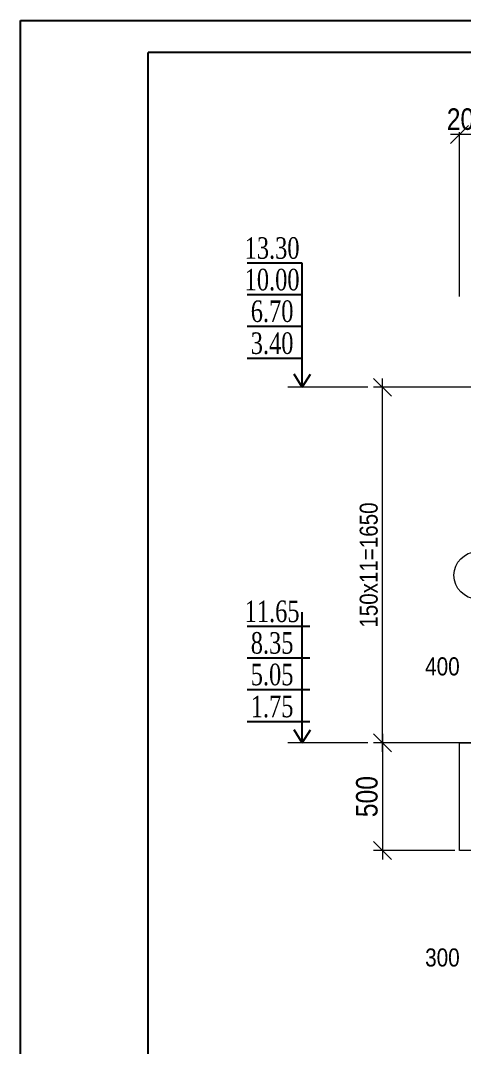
# Model space of a CAD drawing. Header units: millimetres. Extents: x -149347 to 251215, y -2929184 to -2541447.
# Drawn here: x 154722 to 160894, y -2624302 to -2610014 of the extents above; entities that cross this region are included whole.
import ezdxf

# ---------------------------------------------------------------- set-up
doc = ezdxf.new("R2010")
doc.units = ezdxf.units.MM
doc.layers.add('ИЧ  РАЗМЕР  0.09', color=143, linetype='Continuous', lineweight=9)
doc.styles.add('400', font='times.ttf', dxfattribs={"width": 0.75, "height": 300})
doc.styles.add('style1', font='A3TI(LA).TTF', dxfattribs={"height": 400})
doc.styles.add('style6', font='ARIALN.TTF', dxfattribs={"height": 300})
doc.dimstyles.new('DIM_100', dxfattribs={"dimscale": 100, "dimtxt": 250, "dimasz": 2.5, "dimexe": 1.25, "dimexo": 0.625, "dimtad": 1, "dimdec": 0, "dimtxsty": 'style1', "dimblk": 'OBLIQUE', "dimcen": 2.5, "dimdle": 1.25, "dimclrd": 251, "dimclre": 251, "dimaunit": 1, "dimadec": 3, "dimazin": 0, "dimtfac": 1, "dimtdec": 0, "dimtmove": 1, "dimatfit": 3, "dimfxl": 1.25, "dimlwd": 5, "dimlwe": 5, "dimarcsym": 0})

# ---------------------------------------------------------------- blocks, each defined once
blk = doc.blocks.new('mekteb')
at = {"color": 0, "lineweight": 25}
for p, q in [((99643, -1821466), (139843, -1821466)), ((99643, -1849866), (99643, -1821466))]:
    blk.add_line(p, q, dxfattribs=at)
at = {"color": 0, "lineweight": 25, "ltscale": 15}
for p in [(101643, -1849366), (139343, -1821966)]:
    blk.add_line(p, (101643, -1821966), dxfattribs=at)
blk = doc.blocks.new('_Oblique')
at = {"color": 0, "linetype": 'ByBlock', "lineweight": -2}
blk.add_line((-0.5, -0.5), (0.5, 0.5), dxfattribs=at)
blk = doc.blocks.new('*D1026')
at = {"color": 251, "linetype": 'ByBlock', "lineweight": 5, "ltscale": 15, "transparency": 16777216}
blk.add_line((159765, -2620197), (159765, -2614997), dxfattribs=at)
at = {"color": 251, "lineweight": 5, "ltscale": 15, "transparency": 16777216}
for p, q in [((174274, -2615122), (159640, -2615122)), ((161974, -2620072), (159640, -2620072))]:
    blk.add_line(p, q, dxfattribs=at)
at = {"layer": 'Defpoints', "color": 0, "lineweight": 15, "ltscale": 15, "transparency": 16777216}
for p in [(159765, -2615122), (174337, -2615122), (162037, -2620072)]:
    blk.add_point(p, dxfattribs=at)
at = {"color": 251, "lineweight": 5, "ltscale": 15, "transparency": 16777216, "xscale": 250, "yscale": 250, "zscale": 250}
for p, rotation in [((159765, -2615122), 90), ((159765, -2620072), 270)]:
    blk.add_blockref('_Oblique', p, dxfattribs=dict(at, rotation=rotation))
at = {"color": 0, "lineweight": 15, "ltscale": 15, "transparency": 16777216, "insert": (159575, -2617597), "char_height": 300, "attachment_point": 5, "rotation": 90, "style": 'style6', "bg_fill": 3, "box_fill_scale": 1.1, "bg_fill_color": 9, "bg_fill_true_color": 13158600, "bg_fill_transparency": 0}
blk.add_mtext('{\\fArial Narrow|b0|i0|c238|p34;\\H0.83333x;150x11=1650}', dxfattribs=at)
blk = doc.blocks.new('*D1035')
at = {"color": 251, "linetype": 'ByBlock', "lineweight": 5, "ltscale": 15, "transparency": 16777216}
blk.add_line((161562, -2611602), (160712, -2611602), dxfattribs=at)
at = {"color": 251, "lineweight": 5, "ltscale": 15, "transparency": 16777216}
for p, q in [((160837, -2613857), (160837, -2611477)), ((161437, -2613853), (161437, -2611477))]:
    blk.add_line(p, q, dxfattribs=at)
at = {"layer": 'Defpoints', "color": 0, "lineweight": 15, "ltscale": 15, "transparency": 16777216}
for p in [(160837, -2613919), (161437, -2613916)]:
    blk.add_point(p, dxfattribs=at)
at = {"color": 0, "lineweight": 15, "ltscale": 15, "transparency": 16777216, "insert": (160948, -2611389), "char_height": 300, "attachment_point": 5, "style": 'style6', "bg_fill": 3, "box_fill_scale": 1.1, "bg_fill_color": 9, "bg_fill_true_color": 13158600, "bg_fill_transparency": 0}
blk.add_mtext('200', dxfattribs=at)
at = {"layer": 'Defpoints', "color": 0, "lineweight": 15, "ltscale": 15, "transparency": 16777216}
blk.add_point((160837, -2611602), dxfattribs=at)
at = {"color": 251, "lineweight": 5, "ltscale": 15, "transparency": 16777216, "xscale": 250, "yscale": 250, "zscale": 250, "rotation": 180}
blk.add_blockref('_Oblique', (160837, -2611602), dxfattribs=at)
at = {"color": 251, "lineweight": 5, "ltscale": 15, "transparency": 16777216, "xscale": 250, "yscale": 250, "zscale": 250}
blk.add_blockref('_Oblique', (161437, -2611602), dxfattribs=at)
blk = doc.blocks.new('*D1039')
at = {"color": 251, "linetype": 'ByBlock', "lineweight": 5, "ltscale": 15, "transparency": 16777216}
blk.add_line((159765, -2619947), (159765, -2621697), dxfattribs=at)
at = {"color": 251, "lineweight": 5, "ltscale": 15, "transparency": 16777216}
for p, q in [((160745, -2620072), (159640, -2620072)), ((160774, -2621572), (159640, -2621572))]:
    blk.add_line(p, q, dxfattribs=at)
at = {"layer": 'Defpoints', "color": 0, "lineweight": 15, "ltscale": 15, "transparency": 16777216}
for p in [(160807, -2620072), (159765, -2621572), (160837, -2621572)]:
    blk.add_point(p, dxfattribs=at)
at = {"color": 251, "lineweight": 5, "ltscale": 15, "transparency": 16777216, "xscale": 250, "yscale": 250, "zscale": 250}
for p, rotation in [((159765, -2620072), 90), ((159765, -2621572), 270)]:
    blk.add_blockref('_Oblique', p, dxfattribs=dict(at, rotation=rotation))
at = {"color": 0, "lineweight": 15, "ltscale": 15, "transparency": 16777216, "insert": (159549, -2620822), "char_height": 300, "attachment_point": 5, "rotation": 90, "style": 'style6', "bg_fill": 3, "box_fill_scale": 1.1, "bg_fill_color": 9, "bg_fill_true_color": 13158600, "bg_fill_transparency": 0}
blk.add_mtext('500', dxfattribs=at)

msp = doc.modelspace()

# ---------------------------------------------------------------- linework, layer by layer
at = {"color": 7}
for p, q in [((158648.63787, -2613394.86776), (157878.72843, -2613394.86776)), ((158648.63787, -2613834.966), (157878.72843, -2613834.966)), ((158648.63787, -2614275.06424), (157878.72843, -2614275.06424)), ((158648.63787, -2614720.30776), (157878.72843, -2614720.30776)), ((158751.86545, -2618454.68995), (157878.72843, -2618454.68995)), ((158751.86545, -2618894.78819), (157878.72843, -2618894.78819)), ((158751.86545, -2619334.88643), (157878.72843, -2619334.88643)), ((158751.86545, -2619780.12995), (157878.72843, -2619780.12995))]:
    msp.add_line(p, q, dxfattribs=at)
at = {"color": 0}
for p, q in [((158648.63787, -2615121.65341), (158648.63787, -2613394.86776)), ((158648.63787, -2620071.65341), (158648.63787, -2618252.64869))]:
    msp.add_line(p, q, dxfattribs=at)
at = {"color": 7, "ltscale": 15}
for points in [[(158648.63787, -2615121.65341), (158536.38106, -2614939.95214)], [(158648.63787, -2615121.65341), (158760.89468, -2614939.95214)], [(158648.63787, -2620071.65341), (158536.38106, -2619889.95214)], [(158648.63787, -2620071.65341), (158760.89468, -2619889.95214)]]:
    msp.add_lwpolyline(points, dxfattribs=at)

# ---------------------------------------------------------------- block references
at = {"color": 7, "lineweight": 15, "xscale": 0.8889158819132976, "yscale": 0.8889158819132976, "zscale": 0.8889158819132976}
msp.add_blockref('mekteb', (66147.25871, -990883.7249), dxfattribs=at)

# ---------------------------------------------------------------- texts
at = {"color": 7, "char_height": 300, "attachment_point": 5, "style": '400'}
for s, insert in [('{\\fTimes New Roman|b0|i0|c238|p18;13.30}', (158227.45132, -2613184.54225)), ('{\\fTimes New Roman|b0|i0|c238|p18;10.00}', (158227.45132, -2613624.64049)), ('{\\fTimes New Roman|b0|i0|c238|p18;6.70}', (158227.45132, -2614064.73873)), ('{\\fTimes New Roman|b0|i0|c238|p18;3.40}', (158227.45132, -2614509.98225)), ('{\\fTimes New Roman|b0|i0|c238|p18;11.65}', (158227.45132, -2618244.36444)), ('{\\fTimes New Roman|b0|i0|c238|p18;8.35}', (158227.45132, -2618684.46268)), ('{\\fTimes New Roman|b0|i0|c238|p18;5.05}', (158227.45132, -2619124.56092)), ('{\\fTimes New Roman|b0|i0|c238|p18;1.75}', (158227.45132, -2619569.80444))]:
    msp.add_mtext(s, dxfattribs=dict(at, insert=insert))
at = {"layer": 'ИЧ  РАЗМЕР  0.09', "insert": (160600.62585, -2623064.0673), "char_height": 252, "attachment_point": 5, "style": 'style6'}
msp.add_mtext('{\\fArial Narrow|b0|i0|c238|p34;300}', dxfattribs=at)

# ---------------------------------------------------------------- next in the draw order: dimensions: what is measured, and where the dimension line sits
at = {"color": 7, "lineweight": 15, "ltscale": 15}
dim = msp.add_linear_dim(base=(160836.90576, -2611601.72575), p1=(161436.90576, -2613915.63858), p2=(160836.90576, -2613919.3169), angle=0, dimstyle='DIM_100', override={"dimlfac": 0.333333, "dimtxsty": 'style6', "dimfxl": 200, "dimfxlon": 1, "dimtfill": 1, "dimtfillclr": 256, "dimarcsym": 1}, dxfattribs=at)
dim.commit()
dim.dimension.update_dxf_attribs({"geometry": '*D1035', "text_midpoint": (160948.15238, -2611604.83787), "dimtype": 160})
dim = msp.add_linear_dim(base=(159764.92163, -2615121.65341), p1=(162036.90576, -2620071.65341), p2=(174336.90576, -2615121.65341), angle=90, text='{\\fArial Narrow|b0|i0|c238|p34;\\H0.83333x;150x11=1650}', dimstyle='DIM_100', override={"dimlfac": 0.333333, "dimtxsty": 'style6', "dimfxl": 200, "dimfxlon": 1, "dimtfill": 1, "dimtfillclr": 256, "dimarcsym": 1}, dxfattribs=at)
dim.commit()
dim.dimension.update_dxf_attribs({"geometry": '*D1026', "text_midpoint": (159764.92163, -2617596.65341), "dimtype": 160})

# ---------------------------------------------------------------- next in the draw order: linework, layer by layer
at = {"color": 7, "lineweight": 15, "ltscale": 80}
for p, q in [((159560.9129, -2615121.65341), (158446.01898, -2615121.65341)), ((159560.9129, -2620071.65341), (158446.01898, -2620071.65341))]:
    msp.add_line(p, q, dxfattribs=at)
at = {"color": 1, "lineweight": 15, "ltscale": 15}
msp.add_lwpolyline([(162036.90576, -2621571.65341), (160836.90576, -2621571.65341), (160836.90576, -2620071.65341), (162036.90576, -2620071.65341)], close=True, dxfattribs=at)
at = {"layer": 'ИЧ  РАЗМЕР  0.09'}
msp.add_circle((161089.45608, -2617740.25377), 328.00739, dxfattribs=at)

# ---------------------------------------------------------------- next in the draw order: texts
at = {"layer": 'ИЧ  РАЗМЕР  0.09', "insert": (160600.62585, -2619010.00448), "char_height": 252, "attachment_point": 5, "style": 'style6'}
msp.add_mtext('{\\fArial Narrow|b0|i0|c238|p34;400}', dxfattribs=at)

# ---------------------------------------------------------------- next in the draw order: dimensions: what is measured, and where the dimension line sits
at = {"color": 7, "lineweight": 15, "ltscale": 15}
dim = msp.add_linear_dim(base=(159764.92163, -2621571.65341), p1=(160807.1637, -2620071.65341), p2=(160836.90576, -2621571.65341), angle=90, dimstyle='DIM_100', override={"dimlfac": 0.333333, "dimtxsty": 'style6', "dimfxl": 200, "dimfxlon": 1, "dimtfill": 1, "dimtfillclr": 256, "dimarcsym": 1}, dxfattribs=at)
dim.commit()
dim.dimension.update_dxf_attribs({"geometry": '*D1039', "text_midpoint": (159549.24974, -2620821.65341)})

doc.saveas('drawing.dxf')
